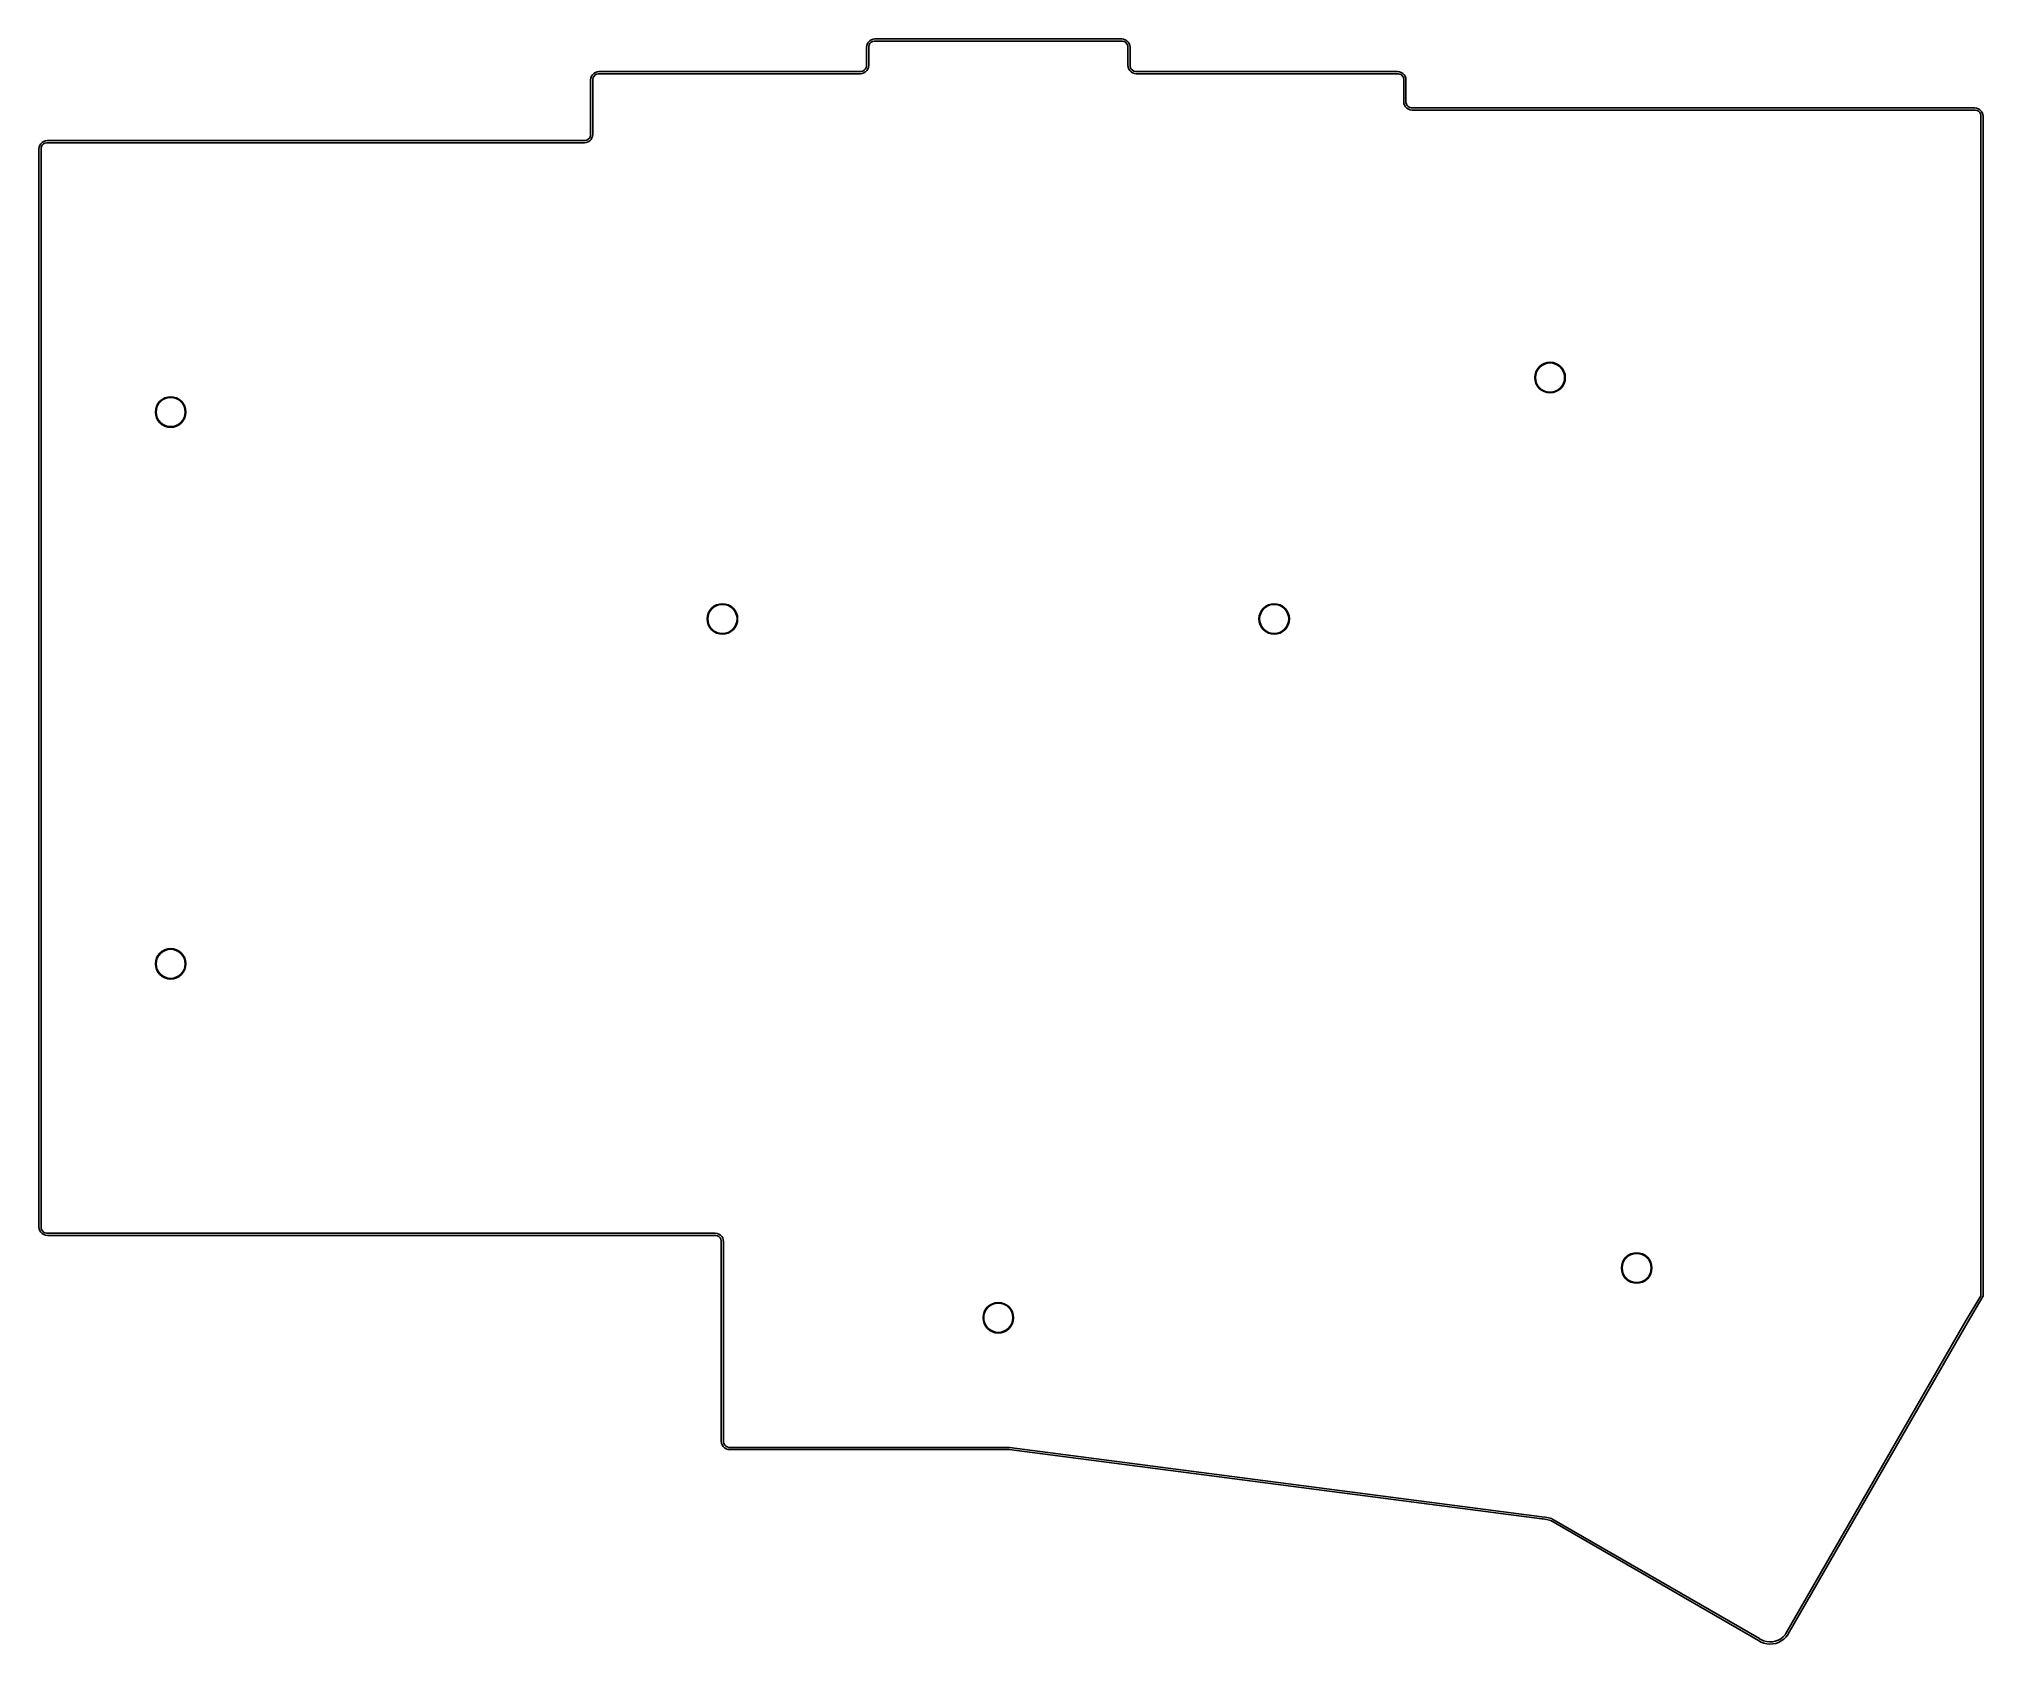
# Model space of a CAD drawing. Extents: x 66 to 200, y -133 to -22.
import ezdxf

# ---------------------------------------------------------------- set-up
doc = ezdxf.new("R2010")
doc.units = 0
doc.layers.add('BLACK', color=7, linetype='CONTINUOUS')

msp = doc.modelspace()

# ---------------------------------------------------------------- linework, layer by layer
at = {"layer": 'BLACK', "linetype": 'CONTINUOUS'}
for p, q in [((123.232, -22.8255), (123.3, -22.7165)), ((123.3, -22.7165), (123.392, -22.6255)), ((123.392, -22.6255), (123.501, -22.557)), ((123.489, -22.7349), (123.41, -22.8141)), ((123.586, -22.679), (123.489, -22.7349)), ((123.501, -22.557), (123.622, -22.5144)), ((123.694, -22.65), (123.586, -22.679)), ((123.622, -22.5144), (123.75, -22.5)), ((123.75, -22.65), (123.694, -22.65)), ((123.75, -22.5), (123.75, -22.5)), ((123.75, -22.5), (123.75, -22.5)), ((123.75, -22.5), (140.75, -22.5)), ((140.75, -22.65), (123.75, -22.65)), ((140.75, -22.5), (140.878, -22.5144)), ((140.806, -22.65), (140.75, -22.65)), ((140.914, -22.679), (140.806, -22.65)), ((140.878, -22.5144), (140.999, -22.5569)), ((141.011, -22.7349), (140.914, -22.679)), ((140.999, -22.5569), (141.109, -22.6254)), ((141.09, -22.814), (141.011, -22.7349)), ((141.109, -22.6254), (141.2, -22.7165)), ((141.2, -22.7165), (141.268, -22.8255)), ((123.175, -23.075), (123.189, -22.947)), ((123.175, -24.325), (123.175, -23.075)), ((123.175, -23.075), (123.175, -23.075)), ((123.175, -23.075), (123.175, -23.075)), ((123.189, -22.947), (123.232, -22.8255)), ((123.354, -22.911), (123.325, -23.0191)), ((123.325, -23.0191), (123.325, -23.075)), ((123.325, -23.075), (123.325, -24.325)), ((123.41, -22.8141), (123.354, -22.911)), ((141.146, -22.911), (141.09, -22.814)), ((141.175, -23.019), (141.146, -22.911)), ((141.175, -23.075), (141.175, -23.019)), ((141.175, -24.325), (141.175, -23.075)), ((141.268, -22.8255), (141.311, -22.947)), ((141.311, -22.947), (141.325, -23.075)), ((141.325, -23.075), (141.325, -24.325)), ((104.175, -25.325), (104.189, -25.197)), ((104.175, -29.075), (104.175, -25.325)), ((104.175, -25.325), (104.175, -25.325)), ((104.175, -25.325), (104.175, -25.325)), ((104.189, -25.197), (104.232, -25.0755)), ((104.232, -25.0755), (104.3, -24.9665)), ((104.3, -24.9665), (104.392, -24.8755)), ((104.354, -25.161), (104.325, -25.2691)), ((104.325, -25.2691), (104.325, -25.325)), ((104.325, -25.325), (104.325, -29.075)), ((104.41, -25.0641), (104.354, -25.161)), ((104.392, -24.8755), (104.501, -24.807)), ((104.489, -24.9849), (104.41, -25.0641)), ((104.586, -24.929), (104.489, -24.9849)), ((104.501, -24.807), (104.622, -24.7644)), ((104.694, -24.9), (104.586, -24.929)), ((104.622, -24.7644), (104.75, -24.75)), ((104.75, -24.9), (104.694, -24.9)), ((104.75, -24.75), (104.75, -24.75)), ((104.75, -24.75), (104.75, -24.75)), ((104.75, -24.75), (122.75, -24.75)), ((122.75, -24.9), (104.75, -24.9)), ((122.75, -24.75), (122.75, -24.75)), ((122.75, -24.75), (122.75, -24.75)), ((122.75, -24.75), (122.806, -24.75)), ((122.878, -24.8856), (122.75, -24.9)), ((122.75, -24.9), (122.75, -24.9)), ((122.75, -24.9), (122.75, -24.9)), ((122.806, -24.75), (122.914, -24.7211)), ((122.999, -24.8431), (122.878, -24.8856)), ((122.914, -24.7211), (123.011, -24.6651)), ((123.109, -24.7746), (122.999, -24.8431)), ((123.011, -24.6651), (123.09, -24.586)), ((123.09, -24.586), (123.146, -24.4891)), ((123.2, -24.6835), (123.109, -24.7746)), ((123.146, -24.4891), (123.175, -24.381)), ((123.175, -24.381), (123.175, -24.325)), ((123.175, -24.325), (123.175, -24.325)), ((123.175, -24.325), (123.175, -24.325)), ((123.268, -24.5745), (123.2, -24.6835)), ((123.311, -24.4529), (123.268, -24.5745)), ((123.325, -24.325), (123.311, -24.4529)), ((123.325, -24.325), (123.325, -24.325)), ((141.189, -24.4529), (141.175, -24.325)), ((141.175, -24.325), (141.175, -24.325)), ((141.232, -24.5745), (141.189, -24.4529)), ((141.3, -24.6835), (141.232, -24.5745)), ((141.391, -24.7746), (141.3, -24.6835)), ((141.325, -24.325), (141.325, -24.325)), ((141.325, -24.325), (141.325, -24.381)), ((141.325, -24.381), (141.354, -24.489)), ((141.354, -24.489), (141.41, -24.586)), ((141.501, -24.8431), (141.391, -24.7746)), ((141.41, -24.586), (141.489, -24.6651)), ((141.489, -24.6651), (141.586, -24.721)), ((141.622, -24.8856), (141.501, -24.8431)), ((141.586, -24.721), (141.694, -24.75)), ((141.75, -24.9), (141.622, -24.8856)), ((141.694, -24.75), (141.75, -24.75)), ((141.75, -24.75), (159.75, -24.75)), ((159.75, -24.9), (141.75, -24.9)), ((159.75, -24.75), (159.878, -24.7644)), ((159.806, -24.9), (159.75, -24.9)), ((159.914, -24.929), (159.806, -24.9)), ((159.878, -24.7644), (159.999, -24.8069)), ((160.011, -24.9849), (159.914, -24.929)), ((159.999, -24.8069), (160.109, -24.8754)), ((160.09, -25.064), (160.011, -24.9849)), ((160.146, -25.161), (160.09, -25.064)), ((160.109, -24.8754), (160.2, -24.9665)), ((160.175, -25.269), (160.146, -25.161)), ((160.175, -25.325), (160.175, -25.269)), ((160.175, -26.825), (160.175, -25.325)), ((160.2, -24.9665), (160.268, -25.0755)), ((160.268, -25.0755), (160.311, -25.197)), ((160.311, -25.197), (160.325, -25.325)), ((160.325, -25.325), (160.325, -26.825)), ((160.189, -26.9529), (160.175, -26.825)), ((160.232, -27.0745), (160.189, -26.9529)), ((160.3, -27.1835), (160.232, -27.0745)), ((160.391, -27.2746), (160.3, -27.1835)), ((160.325, -26.825), (160.325, -26.881)), ((160.325, -26.881), (160.354, -26.989)), ((160.354, -26.989), (160.41, -27.086)), ((160.501, -27.3431), (160.391, -27.2746)), ((160.41, -27.086), (160.489, -27.1651)), ((160.489, -27.1651), (160.586, -27.221)), ((160.622, -27.3856), (160.501, -27.3431)), ((160.586, -27.221), (160.694, -27.25)), ((160.75, -27.4), (160.622, -27.3856)), ((160.694, -27.25), (160.75, -27.25)), ((160.75, -27.25), (199.5, -27.25)), ((199.5, -27.4), (160.75, -27.4)), ((199.5, -27.25), (199.628, -27.2644)), ((199.556, -27.4), (199.5, -27.4)), ((199.664, -27.429), (199.556, -27.4)), ((199.628, -27.2644), (199.749, -27.3069)), ((199.761, -27.4849), (199.664, -27.429)), ((199.749, -27.3069), (199.859, -27.3754)), ((199.84, -27.564), (199.761, -27.4849)), ((199.896, -27.661), (199.84, -27.564)), ((199.859, -27.3754), (199.95, -27.4665)), ((199.925, -27.769), (199.896, -27.661)), ((199.925, -27.825), (199.925, -27.769)), ((199.925, -109.054), (199.925, -27.825)), ((199.95, -27.4665), (200.018, -27.5755)), ((200.018, -27.5755), (200.061, -27.697)), ((200.061, -27.697), (200.075, -27.825)), ((200.075, -27.825), (200.075, -27.825)), ((200.075, -27.825), (200.075, -109.075)), ((103.914, -29.4711), (104.011, -29.4151)), ((104.011, -29.4151), (104.09, -29.336)), ((104.09, -29.336), (104.146, -29.2391)), ((104.2, -29.4335), (104.109, -29.5246)), ((104.146, -29.2391), (104.175, -29.131)), ((104.175, -29.131), (104.175, -29.075)), ((104.175, -29.075), (104.175, -29.075)), ((104.175, -29.075), (104.175, -29.075)), ((104.268, -29.3245), (104.2, -29.4335)), ((104.311, -29.2029), (104.268, -29.3245)), ((104.325, -29.075), (104.311, -29.2029)), ((104.325, -29.075), (104.325, -29.075)), ((66.175, -30.075), (66.1894, -29.947)), ((66.175, -104.325), (66.175, -30.075)), ((66.175, -30.075), (66.175, -30.075)), ((66.175, -30.075), (66.175, -30.075)), ((66.1894, -29.947), (66.232, -29.8255)), ((66.232, -29.8255), (66.3005, -29.7165)), ((66.3005, -29.7165), (66.3915, -29.6255)), ((66.354, -29.911), (66.325, -30.0191)), ((66.325, -30.0191), (66.325, -30.075)), ((66.325, -30.075), (66.325, -104.325)), ((66.4099, -29.8141), (66.354, -29.911)), ((66.3915, -29.6255), (66.5005, -29.557)), ((66.4891, -29.7349), (66.4099, -29.8141)), ((66.586, -29.679), (66.4891, -29.7349)), ((66.5005, -29.557), (66.622, -29.5144)), ((66.6941, -29.65), (66.586, -29.679)), ((66.622, -29.5144), (66.75, -29.5)), ((66.75, -29.65), (66.6941, -29.65)), ((66.75, -29.5), (66.75, -29.5)), ((66.75, -29.5), (66.75, -29.5)), ((66.75, -29.5), (83.75, -29.5)), ((83.75, -29.65), (66.75, -29.65)), ((83.75, -29.5), (85.75, -29.5)), ((85.75, -29.65), (83.75, -29.65)), ((85.75, -29.5), (103.75, -29.5)), ((103.75, -29.65), (85.75, -29.65)), ((103.75, -29.5), (103.75, -29.5)), ((103.75, -29.5), (103.75, -29.5)), ((103.75, -29.5), (103.806, -29.5)), ((103.878, -29.6356), (103.75, -29.65)), ((103.75, -29.65), (103.75, -29.65)), ((103.75, -29.65), (103.75, -29.65)), ((103.806, -29.5), (103.914, -29.4711)), ((103.999, -29.5931), (103.878, -29.6356)), ((104.109, -29.5246), (103.999, -29.5931)), ((169.22, -45.6202), (169.28, -45.4232)), ((169.322, -45.4405), (169.264, -45.629)), ((169.28, -45.4232), (169.377, -45.2417)), ((169.415, -45.2667), (169.322, -45.4405)), ((169.377, -45.2417), (169.508, -45.0825)), ((169.539, -45.1145), (169.415, -45.2667)), ((169.508, -45.0825), (169.667, -44.952)), ((169.692, -44.9895), (169.539, -45.1145)), ((169.667, -44.952), (169.848, -44.8549)), ((169.865, -44.8967), (169.692, -44.9895)), ((169.848, -44.8549), (170.045, -44.7952)), ((170.054, -44.8395), (169.865, -44.8967)), ((170.045, -44.7952), (170.25, -44.775)), ((170.25, -44.8202), (170.054, -44.8395)), ((170.25, -44.775), (170.455, -44.7952)), ((170.446, -44.8395), (170.25, -44.8202)), ((170.635, -44.8967), (170.446, -44.8395)), ((170.455, -44.7952), (170.652, -44.8549)), ((170.808, -44.9895), (170.635, -44.8967)), ((170.652, -44.8549), (170.833, -44.952)), ((170.961, -45.1145), (170.808, -44.9895)), ((170.833, -44.952), (170.992, -45.0825)), ((171.085, -45.2667), (170.961, -45.1145)), ((170.992, -45.0825), (171.123, -45.2417)), ((171.178, -45.4405), (171.085, -45.2667)), ((171.123, -45.2417), (171.22, -45.4232)), ((171.236, -45.629), (171.178, -45.4405)), ((171.22, -45.4232), (171.28, -45.6202)), ((169.2, -45.825), (169.22, -45.6202)), ((169.22, -46.0298), (169.2, -45.825)), ((169.28, -46.2268), (169.22, -46.0298)), ((169.264, -45.629), (169.245, -45.825)), ((169.245, -45.825), (169.264, -46.021)), ((169.264, -46.021), (169.322, -46.2095)), ((169.377, -46.4083), (169.28, -46.2268)), ((169.322, -46.2095), (169.415, -46.3833)), ((169.508, -46.5675), (169.377, -46.4083)), ((169.415, -46.3833), (169.539, -46.5355)), ((169.667, -46.698), (169.508, -46.5675)), ((169.539, -46.5355), (169.692, -46.6605)), ((169.848, -46.7951), (169.667, -46.698)), ((169.692, -46.6605), (169.865, -46.7533)), ((170.045, -46.8548), (169.848, -46.7951)), ((169.865, -46.7533), (170.054, -46.8105)), ((170.25, -46.875), (170.045, -46.8548)), ((170.054, -46.8105), (170.25, -46.8298)), ((170.25, -46.8298), (170.446, -46.8105)), ((170.455, -46.8548), (170.25, -46.875)), ((170.446, -46.8105), (170.635, -46.7533)), ((170.652, -46.7951), (170.455, -46.8548)), ((170.635, -46.7533), (170.808, -46.6605)), ((170.833, -46.698), (170.652, -46.7951)), ((170.808, -46.6605), (170.961, -46.5355)), ((170.992, -46.5675), (170.833, -46.698)), ((170.961, -46.5355), (171.085, -46.3833)), ((171.123, -46.4083), (170.992, -46.5675)), ((171.085, -46.3833), (171.178, -46.2095)), ((171.22, -46.2268), (171.123, -46.4083)), ((171.178, -46.2095), (171.236, -46.021)), ((171.28, -46.0298), (171.22, -46.2268)), ((171.255, -45.825), (171.236, -45.629)), ((171.236, -46.021), (171.255, -45.825)), ((171.28, -45.6202), (171.3, -45.825)), ((171.3, -45.825), (171.28, -46.0298)), ((74.2, -48.2), (74.2202, -47.9952)), ((74.2202, -48.4048), (74.2, -48.2)), ((74.2202, -47.9952), (74.2799, -47.7982)), ((74.2645, -48.004), (74.2452, -48.2)), ((74.2452, -48.2), (74.2645, -48.396)), ((74.3216, -47.8155), (74.2645, -48.004)), ((74.2799, -47.7982), (74.377, -47.6167)), ((74.4145, -47.6417), (74.3216, -47.8155)), ((74.377, -47.6167), (74.5075, -47.4575)), ((74.5395, -47.4895), (74.4145, -47.6417)), ((74.5075, -47.4575), (74.6667, -47.327)), ((74.6917, -47.3645), (74.5395, -47.4895)), ((74.6667, -47.327), (74.8482, -47.2299)), ((74.8655, -47.2717), (74.6917, -47.3645)), ((74.8482, -47.2299), (75.0452, -47.1702)), ((75.054, -47.2145), (74.8655, -47.2717)), ((75.0452, -47.1702), (75.25, -47.15)), ((75.25, -47.1952), (75.054, -47.2145)), ((75.25, -47.15), (75.4548, -47.1702)), ((75.446, -47.2145), (75.25, -47.1952)), ((75.6345, -47.2717), (75.446, -47.2145)), ((75.4548, -47.1702), (75.6518, -47.2299)), ((75.8083, -47.3645), (75.6345, -47.2717)), ((75.6518, -47.2299), (75.8333, -47.327)), ((75.9605, -47.4895), (75.8083, -47.3645)), ((75.8333, -47.327), (75.9925, -47.4575)), ((76.0855, -47.6417), (75.9605, -47.4895)), ((75.9925, -47.4575), (76.123, -47.6167)), ((76.1783, -47.8155), (76.0855, -47.6417)), ((76.123, -47.6167), (76.2201, -47.7982)), ((76.2355, -48.004), (76.1783, -47.8155)), ((76.2201, -47.7982), (76.2798, -47.9952)), ((76.2548, -48.2), (76.2355, -48.004)), ((76.2355, -48.396), (76.2548, -48.2)), ((76.2798, -47.9952), (76.3, -48.2)), ((76.3, -48.2), (76.2798, -48.4048)), ((74.2799, -48.6018), (74.2202, -48.4048)), ((74.2645, -48.396), (74.3216, -48.5845)), ((74.377, -48.7833), (74.2799, -48.6018)), ((74.3216, -48.5845), (74.4145, -48.7583)), ((74.5075, -48.9425), (74.377, -48.7833)), ((74.4145, -48.7583), (74.5395, -48.9105)), ((74.6667, -49.073), (74.5075, -48.9425)), ((74.5395, -48.9105), (74.6917, -49.0355)), ((74.8482, -49.1701), (74.6667, -49.073)), ((74.6917, -49.0355), (74.8655, -49.1283)), ((75.0452, -49.2298), (74.8482, -49.1701)), ((74.8655, -49.1283), (75.054, -49.1855)), ((75.25, -49.25), (75.0452, -49.2298)), ((75.054, -49.1855), (75.25, -49.2048)), ((75.25, -49.2048), (75.446, -49.1855)), ((75.4548, -49.2298), (75.25, -49.25)), ((75.446, -49.1855), (75.6345, -49.1283)), ((75.6518, -49.1701), (75.4548, -49.2298)), ((75.6345, -49.1283), (75.8083, -49.0355)), ((75.8333, -49.073), (75.6518, -49.1701)), ((75.8083, -49.0355), (75.9605, -48.9105)), ((75.9925, -48.9425), (75.8333, -49.073)), ((75.9605, -48.9105), (76.0855, -48.7583)), ((76.123, -48.7833), (75.9925, -48.9425)), ((76.0855, -48.7583), (76.1783, -48.5845)), ((76.2201, -48.6018), (76.123, -48.7833)), ((76.1783, -48.5845), (76.2355, -48.396)), ((76.2798, -48.4048), (76.2201, -48.6018)), ((112.508, -61.7075), (112.667, -61.577)), ((112.667, -61.577), (112.848, -61.4799)), ((112.865, -61.5216), (112.692, -61.6145)), ((112.848, -61.4799), (113.045, -61.4202)), ((113.054, -61.4645), (112.865, -61.5216)), ((113.045, -61.4202), (113.25, -61.4)), ((113.25, -61.4452), (113.054, -61.4645)), ((113.25, -61.4), (113.455, -61.4202)), ((113.446, -61.4645), (113.25, -61.4452)), ((113.635, -61.5216), (113.446, -61.4645)), ((113.455, -61.4202), (113.652, -61.4799)), ((113.808, -61.6145), (113.635, -61.5216)), ((113.652, -61.4799), (113.833, -61.577)), ((113.833, -61.577), (113.992, -61.7075)), ((150.508, -61.7075), (150.667, -61.577)), ((150.667, -61.577), (150.848, -61.4799)), ((150.865, -61.5216), (150.692, -61.6145)), ((150.848, -61.4799), (151.045, -61.4202)), ((151.054, -61.4645), (150.865, -61.5216)), ((151.045, -61.4202), (151.25, -61.4)), ((151.25, -61.4452), (151.054, -61.4645)), ((151.25, -61.4), (151.455, -61.4202)), ((151.446, -61.4645), (151.25, -61.4452)), ((151.635, -61.5216), (151.446, -61.4645)), ((151.455, -61.4202), (151.652, -61.4799)), ((151.808, -61.6145), (151.635, -61.5216)), ((151.652, -61.4799), (151.833, -61.577)), ((151.833, -61.577), (151.992, -61.7075)), ((112.2, -62.45), (112.22, -62.2452)), ((112.22, -62.6548), (112.2, -62.45)), ((112.22, -62.2452), (112.28, -62.0482)), ((112.28, -62.8518), (112.22, -62.6548)), ((112.264, -62.254), (112.245, -62.45)), ((112.245, -62.45), (112.264, -62.646)), ((112.322, -62.0655), (112.264, -62.254)), ((112.264, -62.646), (112.322, -62.8345)), ((112.28, -62.0482), (112.377, -61.8667)), ((112.377, -63.0333), (112.28, -62.8518)), ((112.415, -61.8917), (112.322, -62.0655)), ((112.322, -62.8345), (112.415, -63.0083)), ((112.377, -61.8667), (112.508, -61.7075)), ((112.539, -61.7395), (112.415, -61.8917)), ((112.692, -61.6145), (112.539, -61.7395)), ((113.961, -61.7395), (113.808, -61.6145)), ((114.085, -61.8917), (113.961, -61.7395)), ((113.992, -61.7075), (114.123, -61.8667)), ((114.178, -62.0655), (114.085, -61.8917)), ((114.085, -63.0083), (114.178, -62.8345)), ((114.123, -61.8667), (114.22, -62.0482)), ((114.22, -62.8518), (114.123, -63.0333)), ((114.236, -62.254), (114.178, -62.0655)), ((114.178, -62.8345), (114.236, -62.646)), ((114.22, -62.0482), (114.28, -62.2452)), ((114.28, -62.6548), (114.22, -62.8518)), ((114.255, -62.45), (114.236, -62.254)), ((114.236, -62.646), (114.255, -62.45)), ((114.28, -62.2452), (114.3, -62.45)), ((114.3, -62.45), (114.28, -62.6548)), ((150.2, -62.45), (150.22, -62.2452)), ((150.22, -62.6548), (150.2, -62.45)), ((150.22, -62.2452), (150.28, -62.0482)), ((150.28, -62.8518), (150.22, -62.6548)), ((150.264, -62.254), (150.245, -62.45)), ((150.245, -62.45), (150.264, -62.646)), ((150.322, -62.0655), (150.264, -62.254)), ((150.264, -62.646), (150.322, -62.8345)), ((150.28, -62.0482), (150.377, -61.8667)), ((150.377, -63.0333), (150.28, -62.8518)), ((150.415, -61.8917), (150.322, -62.0655)), ((150.322, -62.8345), (150.415, -63.0083)), ((150.377, -61.8667), (150.508, -61.7075)), ((150.539, -61.7395), (150.415, -61.8917)), ((150.692, -61.6145), (150.539, -61.7395)), ((151.961, -61.7395), (151.808, -61.6145)), ((152.085, -61.8917), (151.961, -61.7395)), ((151.992, -61.7075), (152.123, -61.8667)), ((152.178, -62.0655), (152.085, -61.8917)), ((152.085, -63.0083), (152.178, -62.8345)), ((152.123, -61.8667), (152.22, -62.0482)), ((152.22, -62.8518), (152.123, -63.0333)), ((152.236, -62.254), (152.178, -62.0655)), ((152.178, -62.8345), (152.236, -62.646)), ((152.22, -62.0482), (152.28, -62.2452)), ((152.28, -62.6548), (152.22, -62.8518)), ((152.255, -62.45), (152.236, -62.254)), ((152.236, -62.646), (152.255, -62.45)), ((152.28, -62.2452), (152.3, -62.45)), ((152.3, -62.45), (152.28, -62.6548)), ((112.508, -63.1925), (112.377, -63.0333)), ((112.415, -63.0083), (112.539, -63.1605)), ((112.667, -63.323), (112.508, -63.1925)), ((112.539, -63.1605), (112.692, -63.2855)), ((112.848, -63.4201), (112.667, -63.323)), ((112.692, -63.2855), (112.865, -63.3783)), ((113.045, -63.4798), (112.848, -63.4201)), ((112.865, -63.3783), (113.054, -63.4355)), ((113.25, -63.5), (113.045, -63.4798)), ((113.054, -63.4355), (113.25, -63.4548)), ((113.25, -63.4548), (113.446, -63.4355)), ((113.455, -63.4798), (113.25, -63.5)), ((113.446, -63.4355), (113.635, -63.3783)), ((113.652, -63.4201), (113.455, -63.4798)), ((113.635, -63.3783), (113.808, -63.2855)), ((113.833, -63.323), (113.652, -63.4201)), ((113.808, -63.2855), (113.961, -63.1605)), ((113.992, -63.1925), (113.833, -63.323)), ((113.961, -63.1605), (114.085, -63.0083)), ((114.123, -63.0333), (113.992, -63.1925)), ((150.508, -63.1925), (150.377, -63.0333)), ((150.415, -63.0083), (150.539, -63.1605)), ((150.667, -63.323), (150.508, -63.1925)), ((150.539, -63.1605), (150.692, -63.2855)), ((150.848, -63.4201), (150.667, -63.323)), ((150.692, -63.2855), (150.865, -63.3783)), ((151.045, -63.4798), (150.848, -63.4201)), ((150.865, -63.3783), (151.054, -63.4355)), ((151.25, -63.5), (151.045, -63.4798)), ((151.054, -63.4355), (151.25, -63.4548)), ((151.25, -63.4548), (151.446, -63.4355)), ((151.455, -63.4798), (151.25, -63.5)), ((151.446, -63.4355), (151.635, -63.3783)), ((151.652, -63.4201), (151.455, -63.4798)), ((151.635, -63.3783), (151.808, -63.2855)), ((151.833, -63.323), (151.652, -63.4201)), ((151.808, -63.2855), (151.961, -63.1605)), ((151.992, -63.1925), (151.833, -63.323)), ((151.961, -63.1605), (152.085, -63.0083)), ((152.123, -63.0333), (151.992, -63.1925)), ((74.2799, -85.7982), (74.377, -85.6167)), ((74.4145, -85.6417), (74.3216, -85.8155)), ((74.377, -85.6167), (74.5075, -85.4575)), ((74.5395, -85.4895), (74.4145, -85.6417)), ((74.5075, -85.4575), (74.6667, -85.327)), ((74.6917, -85.3645), (74.5395, -85.4895)), ((74.6667, -85.327), (74.8482, -85.2299)), ((74.8655, -85.2716), (74.6917, -85.3645)), ((74.8482, -85.2299), (75.0452, -85.1702)), ((75.054, -85.2145), (74.8655, -85.2716)), ((75.0452, -85.1702), (75.25, -85.15)), ((75.25, -85.1952), (75.054, -85.2145)), ((75.25, -85.15), (75.4548, -85.1702)), ((75.446, -85.2145), (75.25, -85.1952)), ((75.6345, -85.2716), (75.446, -85.2145)), ((75.4548, -85.1702), (75.6518, -85.2299)), ((75.8083, -85.3645), (75.6345, -85.2716)), ((75.6518, -85.2299), (75.8333, -85.327)), ((75.9605, -85.4895), (75.8083, -85.3645)), ((75.8333, -85.327), (75.9925, -85.4575)), ((76.0855, -85.6417), (75.9605, -85.4895)), ((75.9925, -85.4575), (76.123, -85.6167)), ((76.1783, -85.8155), (76.0855, -85.6417)), ((76.123, -85.6167), (76.2201, -85.7982)), ((74.2, -86.2), (74.2202, -85.9952)), ((74.2202, -86.4048), (74.2, -86.2)), ((74.2202, -85.9952), (74.2799, -85.7982)), ((74.2799, -86.6018), (74.2202, -86.4048)), ((74.2645, -86.004), (74.2452, -86.2)), ((74.2452, -86.2), (74.2645, -86.396)), ((74.3216, -85.8155), (74.2645, -86.004)), ((74.2645, -86.396), (74.3216, -86.5845)), ((74.377, -86.7833), (74.2799, -86.6018)), ((74.3216, -86.5845), (74.4145, -86.7583)), ((74.5075, -86.9425), (74.377, -86.7833)), ((74.4145, -86.7583), (74.5395, -86.9105)), ((74.6667, -87.073), (74.5075, -86.9425)), ((74.5395, -86.9105), (74.6917, -87.0355)), ((75.8083, -87.0355), (75.9605, -86.9105)), ((75.9925, -86.9425), (75.8333, -87.073)), ((75.9605, -86.9105), (76.0855, -86.7583)), ((76.123, -86.7833), (75.9925, -86.9425)), ((76.0855, -86.7583), (76.1783, -86.5845)), ((76.2201, -86.6018), (76.123, -86.7833)), ((76.2355, -86.004), (76.1783, -85.8155)), ((76.1783, -86.5845), (76.2355, -86.396)), ((76.2201, -85.7982), (76.2798, -85.9952)), ((76.2798, -86.4048), (76.2201, -86.6018)), ((76.2548, -86.2), (76.2355, -86.004)), ((76.2355, -86.396), (76.2548, -86.2)), ((76.2798, -85.9952), (76.3, -86.2)), ((76.3, -86.2), (76.2798, -86.4048)), ((74.8482, -87.1701), (74.6667, -87.073)), ((74.6917, -87.0355), (74.8655, -87.1283)), ((75.0452, -87.2298), (74.8482, -87.1701)), ((74.8655, -87.1283), (75.054, -87.1855)), ((75.25, -87.25), (75.0452, -87.2298)), ((75.054, -87.1855), (75.25, -87.2048)), ((75.25, -87.2048), (75.446, -87.1855)), ((75.4548, -87.2298), (75.25, -87.25)), ((75.446, -87.1855), (75.6345, -87.1283)), ((75.6518, -87.1701), (75.4548, -87.2298)), ((75.6345, -87.1283), (75.8083, -87.0355)), ((75.8333, -87.073), (75.6518, -87.1701)), ((66.1899, -104.455), (66.175, -104.325)), ((66.175, -104.325), (66.175, -104.325)), ((66.325, -104.325), (66.325, -104.325)), ((66.325, -104.325), (66.325, -104.325)), ((66.325, -104.325), (66.325, -104.325)), ((66.325, -104.325), (66.325, -104.325)), ((66.325, -104.325), (66.3251, -104.382)), ((66.3251, -104.382), (66.355, -104.493)), ((66.2337, -104.579), (66.1899, -104.455)), ((66.3043, -104.69), (66.2337, -104.579)), ((66.3981, -104.782), (66.3043, -104.69)), ((66.355, -104.493), (66.4128, -104.591)), ((66.5101, -104.85), (66.3981, -104.782)), ((66.4128, -104.591), (66.4945, -104.671)), ((66.4945, -104.671), (66.5943, -104.727)), ((66.6347, -104.892), (66.5101, -104.85)), ((66.5943, -104.727), (66.7052, -104.755)), ((66.762, -104.903), (66.6347, -104.892)), ((66.7052, -104.755), (66.7624, -104.754)), ((66.7639, -104.904), (66.762, -104.903)), ((66.7624, -104.754), (66.7632, -104.754)), ((66.7632, -104.754), (66.7639, -104.754)), ((66.7639, -104.754), (112.75, -104.754)), ((112.75, -104.904), (66.7639, -104.904)), ((112.75, -104.754), (112.75, -104.754)), ((112.75, -104.754), (112.75, -104.754)), ((112.75, -104.754), (112.878, -104.768)), ((112.806, -104.904), (112.75, -104.904)), ((112.914, -104.933), (112.806, -104.904)), ((112.878, -104.768), (112.999, -104.811)), ((113.011, -104.989), (112.914, -104.933)), ((112.999, -104.811), (113.108, -104.879)), ((113.09, -105.068), (113.011, -104.989)), ((113.146, -105.165), (113.09, -105.068)), ((113.108, -104.879), (113.2, -104.97)), ((113.175, -105.273), (113.146, -105.165)), ((113.175, -105.329), (113.175, -105.273)), ((113.175, -119.079), (113.175, -105.329)), ((113.175, -105.329), (113.175, -105.329)), ((113.2, -104.97), (113.268, -105.079)), ((113.268, -105.079), (113.311, -105.201)), ((113.311, -105.201), (113.325, -105.329)), ((113.325, -105.329), (113.325, -105.329)), ((113.325, -105.329), (113.325, -105.329)), ((113.325, -105.329), (113.325, -105.329)), ((113.325, -105.329), (113.325, -105.329)), ((113.325, -105.329), (113.325, -119.079)), ((175.165, -107.148), (175.186, -106.943)), ((175.186, -106.943), (175.245, -106.746)), ((175.23, -106.952), (175.211, -107.148)), ((175.287, -106.763), (175.23, -106.952)), ((175.245, -106.746), (175.342, -106.564)), ((175.38, -106.59), (175.287, -106.763)), ((175.342, -106.564), (175.473, -106.405)), ((175.505, -106.437), (175.38, -106.59)), ((175.473, -106.405), (175.632, -106.275)), ((175.657, -106.312), (175.505, -106.437)), ((175.632, -106.275), (175.814, -106.178)), ((175.831, -106.219), (175.657, -106.312)), ((175.814, -106.178), (176.011, -106.118)), ((176.019, -106.162), (175.831, -106.219)), ((176.011, -106.118), (176.215, -106.098)), ((176.215, -106.143), (176.019, -106.162)), ((176.215, -106.098), (176.42, -106.118)), ((176.411, -106.162), (176.215, -106.143)), ((176.6, -106.219), (176.411, -106.162)), ((176.42, -106.118), (176.617, -106.178)), ((176.774, -106.312), (176.6, -106.219)), ((176.617, -106.178), (176.799, -106.275)), ((176.926, -106.437), (176.774, -106.312)), ((176.799, -106.275), (176.958, -106.405)), ((177.051, -106.59), (176.926, -106.437)), ((176.958, -106.405), (177.088, -106.564)), ((177.144, -106.763), (177.051, -106.59)), ((177.088, -106.564), (177.185, -106.746)), ((177.201, -106.952), (177.144, -106.763)), ((177.185, -106.746), (177.245, -106.943)), ((177.22, -107.148), (177.201, -106.952)), ((177.245, -106.943), (177.265, -107.148)), ((175.186, -107.353), (175.165, -107.148)), ((175.245, -107.55), (175.186, -107.353)), ((175.211, -107.148), (175.23, -107.344)), ((175.23, -107.344), (175.287, -107.532)), ((175.342, -107.731), (175.245, -107.55)), ((175.287, -107.532), (175.38, -107.706)), ((175.473, -107.89), (175.342, -107.731)), ((175.38, -107.706), (175.505, -107.858)), ((175.632, -108.021), (175.473, -107.89)), ((175.505, -107.858), (175.657, -107.983)), ((175.814, -108.118), (175.632, -108.021)), ((175.657, -107.983), (175.831, -108.076)), ((176.011, -108.178), (175.814, -108.118)), ((175.831, -108.076), (176.019, -108.133)), ((176.215, -108.198), (176.011, -108.178)), ((176.019, -108.133), (176.215, -108.153)), ((176.215, -108.153), (176.411, -108.133)), ((176.42, -108.178), (176.215, -108.198)), ((176.411, -108.133), (176.6, -108.076)), ((176.617, -108.118), (176.42, -108.178)), ((176.6, -108.076), (176.774, -107.983)), ((176.799, -108.021), (176.617, -108.118)), ((176.774, -107.983), (176.926, -107.858)), ((176.958, -107.89), (176.799, -108.021)), ((176.926, -107.858), (177.051, -107.706)), ((177.088, -107.731), (176.958, -107.89)), ((177.051, -107.706), (177.144, -107.532)), ((177.185, -107.55), (177.088, -107.731)), ((177.144, -107.532), (177.201, -107.344)), ((177.245, -107.353), (177.185, -107.55)), ((177.201, -107.344), (177.22, -107.148)), ((177.265, -107.148), (177.245, -107.353)), ((131.508, -109.833), (131.667, -109.702)), ((131.692, -109.74), (131.539, -109.864)), ((131.667, -109.702), (131.848, -109.605)), ((131.865, -109.647), (131.692, -109.74)), ((131.848, -109.605), (132.045, -109.545)), ((132.054, -109.589), (131.865, -109.647)), ((132.045, -109.545), (132.25, -109.525)), ((132.25, -109.57), (132.054, -109.589)), ((132.25, -109.525), (132.455, -109.545)), ((132.446, -109.589), (132.25, -109.57)), ((132.635, -109.647), (132.446, -109.589)), ((132.455, -109.545), (132.652, -109.605)), ((132.808, -109.74), (132.635, -109.647)), ((132.652, -109.605), (132.833, -109.702)), ((132.961, -109.864), (132.808, -109.74)), ((132.833, -109.702), (132.992, -109.833)), ((198.849, -110.866), (199.925, -109.054)), ((200.064, -109.113), (198.979, -110.942)), ((200.066, -109.106), (200.064, -109.113)), ((200.07, -109.101), (200.066, -109.106)), ((200.075, -109.075), (200.07, -109.101)), ((131.2, -110.575), (131.22, -110.37)), ((131.22, -110.78), (131.2, -110.575)), ((131.22, -110.37), (131.28, -110.173)), ((131.28, -110.977), (131.22, -110.78)), ((131.264, -110.379), (131.245, -110.575)), ((131.245, -110.575), (131.264, -110.771)), ((131.322, -110.19), (131.264, -110.379)), ((131.264, -110.771), (131.322, -110.96)), ((131.28, -110.173), (131.377, -109.992)), ((131.377, -111.158), (131.28, -110.977)), ((131.415, -110.017), (131.322, -110.19)), ((131.322, -110.96), (131.415, -111.133)), ((131.377, -109.992), (131.508, -109.833)), ((131.539, -109.864), (131.415, -110.017)), ((131.415, -111.133), (131.539, -111.286)), ((133.085, -110.017), (132.961, -109.864)), ((132.961, -111.286), (133.085, -111.133)), ((132.992, -109.833), (133.123, -109.992)), ((133.178, -110.19), (133.085, -110.017)), ((133.085, -111.133), (133.178, -110.96)), ((133.123, -109.992), (133.22, -110.173)), ((133.22, -110.977), (133.123, -111.158)), ((133.236, -110.379), (133.178, -110.19)), ((133.178, -110.96), (133.236, -110.771)), ((133.22, -110.173), (133.28, -110.37)), ((133.28, -110.78), (133.22, -110.977)), ((133.255, -110.575), (133.236, -110.379)), ((133.236, -110.771), (133.255, -110.575)), ((133.28, -110.37), (133.3, -110.575)), ((133.3, -110.575), (133.28, -110.78)), ((186.497, -132.321), (198.849, -110.866)), ((198.979, -110.942), (186.626, -132.398)), ((198.849, -110.866), (198.849, -110.866)), ((198.849, -110.866), (198.849, -110.866)), ((131.508, -111.317), (131.377, -111.158)), ((131.667, -111.448), (131.508, -111.317)), ((131.539, -111.286), (131.692, -111.41)), ((131.848, -111.545), (131.667, -111.448)), ((131.692, -111.41), (131.865, -111.503)), ((132.045, -111.605), (131.848, -111.545)), ((131.865, -111.503), (132.054, -111.561)), ((132.25, -111.625), (132.045, -111.605)), ((132.054, -111.561), (132.25, -111.58)), ((132.25, -111.58), (132.446, -111.561)), ((132.455, -111.605), (132.25, -111.625)), ((132.446, -111.561), (132.635, -111.503)), ((132.652, -111.545), (132.455, -111.605)), ((132.635, -111.503), (132.808, -111.41)), ((132.833, -111.448), (132.652, -111.545)), ((132.808, -111.41), (132.961, -111.286)), ((132.992, -111.317), (132.833, -111.448)), ((133.123, -111.158), (132.992, -111.317)), ((113.189, -119.207), (113.175, -119.079)), ((113.175, -119.079), (113.175, -119.079)), ((113.325, -119.079), (113.325, -119.079)), ((113.325, -119.079), (113.325, -119.079)), ((113.325, -119.079), (113.325, -119.079)), ((113.325, -119.079), (113.325, -119.079)), ((113.325, -119.079), (113.325, -119.135)), ((113.325, -119.135), (113.354, -119.243)), ((113.232, -119.328), (113.189, -119.207)), ((113.3, -119.437), (113.232, -119.328)), ((113.391, -119.528), (113.3, -119.437)), ((113.354, -119.243), (113.41, -119.34)), ((113.501, -119.597), (113.391, -119.528)), ((113.41, -119.34), (113.489, -119.419)), ((113.489, -119.419), (113.586, -119.475)), ((113.622, -119.639), (113.501, -119.597)), ((113.586, -119.475), (113.694, -119.504)), ((113.75, -119.654), (113.622, -119.639)), ((113.694, -119.504), (113.75, -119.504)), ((113.75, -119.504), (113.75, -119.504)), ((113.75, -119.504), (113.75, -119.504)), ((113.75, -119.504), (133.014, -119.504)), ((133.009, -119.654), (113.75, -119.654)), ((113.75, -119.654), (113.75, -119.654)), ((113.75, -119.654), (113.75, -119.654)), ((169.675, -124.424), (133.009, -119.654)), ((133.014, -119.504), (133.021, -119.505)), ((133.021, -119.505), (133.024, -119.504)), ((133.024, -119.504), (169.694, -124.275)), ((169.676, -124.423), (169.675, -124.424)), ((169.677, -124.424), (169.676, -124.423)), ((169.786, -124.434), (169.677, -124.424)), ((169.677, -124.424), (169.677, -124.424)), ((169.694, -124.275), (169.694, -124.275)), ((169.694, -124.275), (169.917, -124.304)), ((170.001, -124.47), (169.786, -124.434)), ((169.917, -124.304), (170.141, -124.348)), ((170.213, -124.519), (170.001, -124.47)), ((170.141, -124.348), (170.361, -124.407)), ((170.309, -124.548), (170.213, -124.519)), ((170.361, -124.407), (170.361, -124.407)), ((170.361, -124.407), (170.368, -124.412)), ((170.368, -124.412), (170.376, -124.414)), ((170.376, -124.414), (184.671, -132.675)), ((184.596, -132.805), (170.309, -124.548)), ((186.138, -132.685), (186.301, -132.557)), ((186.301, -132.557), (186.441, -132.405)), ((186.441, -132.405), (186.497, -132.321)), ((186.624, -132.402), (186.495, -132.567)), ((186.626, -132.398), (186.624, -132.4)), ((186.624, -132.4), (186.624, -132.402)), ((184.773, -132.906), (184.596, -132.805)), ((184.596, -132.805), (184.596, -132.805)), ((184.671, -132.675), (184.673, -132.677)), ((184.673, -132.677), (184.675, -132.678)), ((184.675, -132.678), (184.675, -132.678)), ((184.675, -132.678), (184.761, -132.735)), ((184.761, -132.735), (184.949, -132.823)), ((184.967, -132.983), (184.773, -132.906)), ((184.949, -132.823), (185.148, -132.88)), ((185.17, -133.032), (184.967, -132.983)), ((185.148, -132.88), (185.353, -132.904)), ((185.378, -133.051), (185.17, -133.032)), ((185.353, -132.904), (185.56, -132.897)), ((185.587, -133.04), (185.378, -133.051)), ((185.56, -132.897), (185.763, -132.857)), ((185.792, -133), (185.587, -133.04)), ((185.763, -132.857), (185.957, -132.785)), ((185.99, -132.931), (185.792, -133)), ((185.957, -132.785), (186.138, -132.685)), ((186.175, -132.834), (185.99, -132.931)), ((186.345, -132.712), (186.175, -132.834)), ((186.495, -132.567), (186.345, -132.712))]:
    msp.add_line(p, q, dxfattribs=at)

doc.saveas('drawing.dxf')
